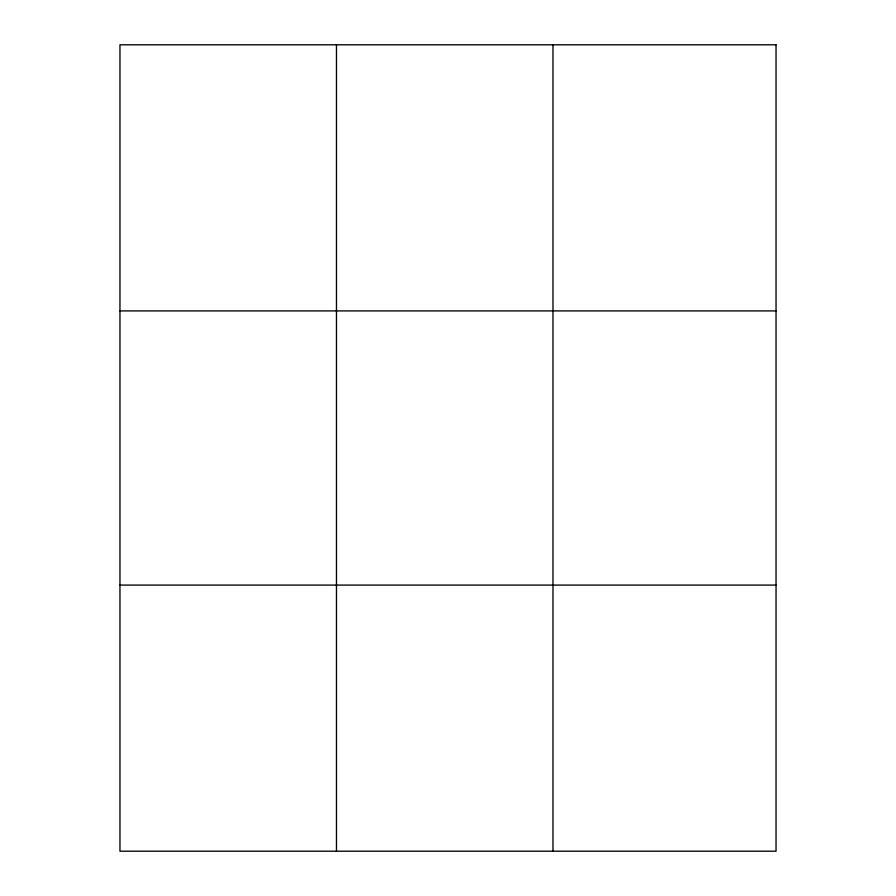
<?xml version="1.0" encoding="UTF-8"?>
<svg xmlns="http://www.w3.org/2000/svg" width="896" height="896" viewBox="0 0 896 896"><rect width="100%" height="100%" fill="white"/><g stroke="black" fill="none" stroke-linecap="round" stroke-linejoin="round"><path stroke-width="1.34" d="M336.47 44.8L336.47 851.2M552.978 44.8L552.978 851.2M119.963 310.912L776.037 310.912M119.963 585.088L776.037 585.088M776.037 44.8L776.037 851.2L119.963 851.2L119.963 44.8L776.037 44.8"/></g></svg>
